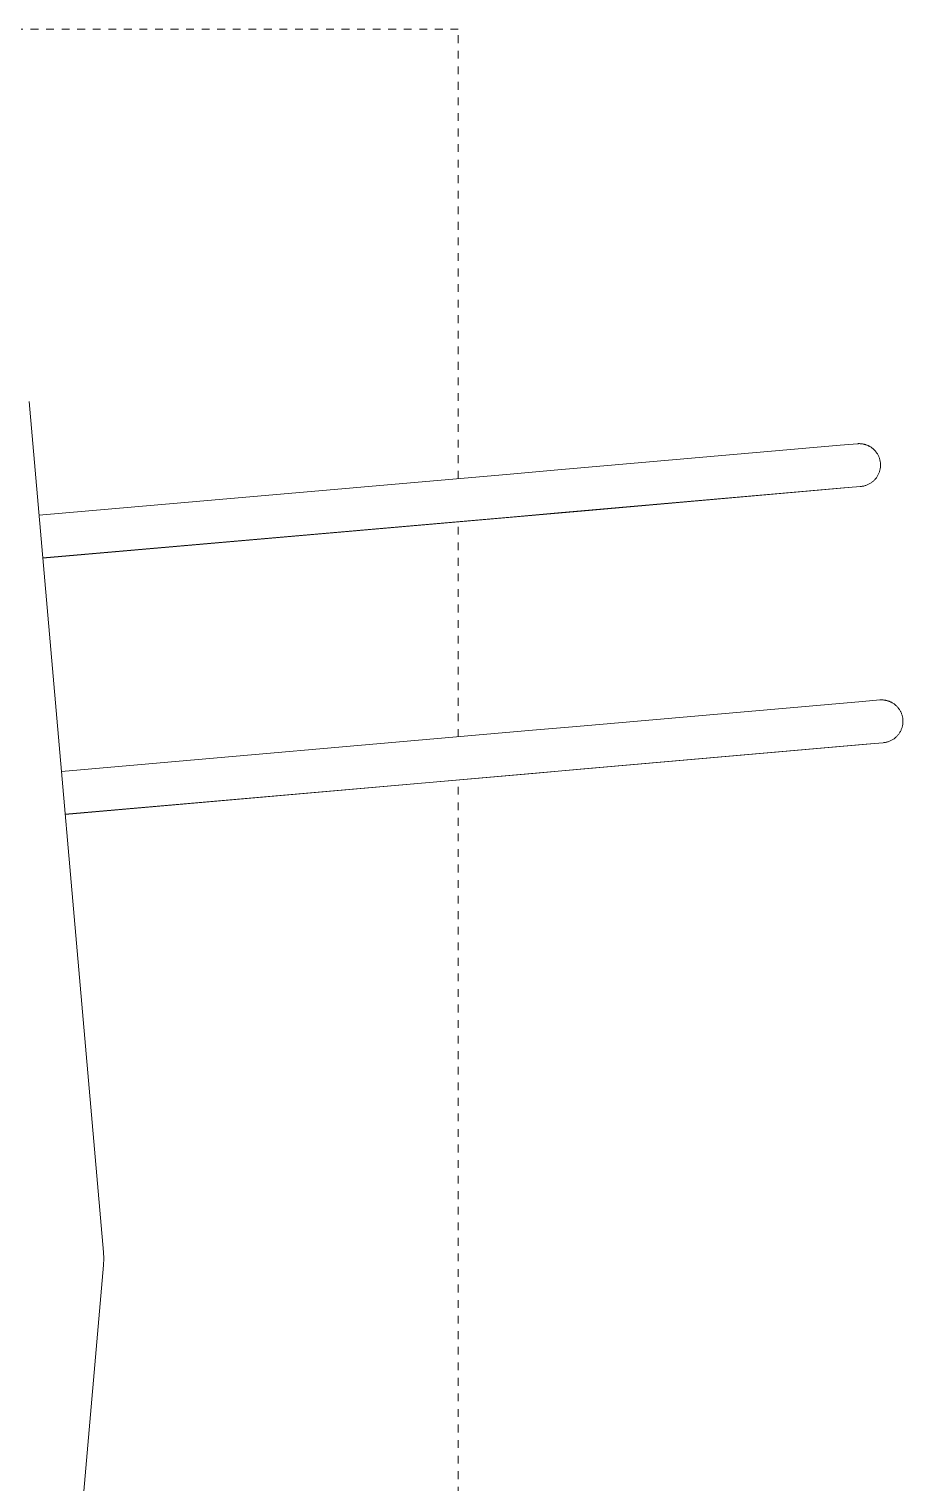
# Model space of a CAD drawing. Header units: inches. Extents: x -10 to 196, y -2 to 124.
# Drawn here: x 112.62 to 123.86, y 54.98 to 73.67 of the extents above; entities that cross this region are included whole.
import ezdxf

# ---------------------------------------------------------------- set-up
doc = ezdxf.new("R2010")
doc.units = ezdxf.units.IN
doc.linetypes.add('HIDDEN', pattern=[1.905, 1.27, -0.635])
doc.layers.add('ZANO_R', color=7, linetype='Continuous', lineweight=0)
doc.layers.add('ZANO_R_przerywana', color=250, linetype='HIDDEN', lineweight=0)

msp = doc.modelspace()

# ---------------------------------------------------------------- linework, layer by layer
at = {"layer": 'ZANO_R'}
for p, q in [((113.58165, 57.94194), (112.62482, 68.8785)), ((119.37793, 67.99562), (123.05653, 68.31688)), ((123.05653, 68.31688), (123.28032, 68.33634)), ((123.28032, 68.33634), (123.28746, 68.33679)), ((123.28746, 68.33679), (123.29214, 68.33697)), ((123.29214, 68.33697), (123.29683, 68.33707)), ((123.29683, 68.33707), (123.30384, 68.33707)), ((123.30384, 68.33707), (123.31295, 68.33681)), ((123.31295, 68.33681), (123.3211, 68.33633)), ((123.3211, 68.33633), (123.32924, 68.33561)), ((123.32924, 68.33561), (123.33735, 68.33465)), ((123.33735, 68.33465), (123.34543, 68.33345)), ((123.34543, 68.33345), (123.35156, 68.33237)), ((123.35156, 68.33237), (123.35767, 68.33115)), ((123.35767, 68.33115), (123.36376, 68.32979)), ((123.36376, 68.32979), (123.36981, 68.32829)), ((123.36981, 68.32829), (123.37582, 68.32666)), ((123.37582, 68.32666), (123.3818, 68.32489)), ((123.3818, 68.32489), (123.38773, 68.32299)), ((123.38773, 68.32299), (123.39362, 68.32096)), ((123.39362, 68.32096), (123.39946, 68.31879)), ((123.39946, 68.31879), (123.40526, 68.31649)), ((123.40526, 68.31649), (123.411, 68.31406)), ((123.411, 68.31406), (123.41668, 68.3115)), ((123.41668, 68.3115), (123.4223, 68.30881)), ((123.4223, 68.30881), (123.42786, 68.306)), ((123.42786, 68.306), (123.43336, 68.30306)), ((123.43336, 68.30306), (123.43879, 68.3)), ((123.43879, 68.3), (123.44687, 68.29513)), ((123.44687, 68.29513), (123.45479, 68.28999)), ((123.45479, 68.28999), (123.46254, 68.28456)), ((123.46254, 68.28456), (123.47011, 68.27887)), ((123.47011, 68.27887), (123.47747, 68.27292)), ((123.47747, 68.27292), (123.48463, 68.26673)), ((123.48463, 68.26673), (123.49156, 68.2603)), ((123.49156, 68.2603), (123.49825, 68.25365)), ((123.49825, 68.25365), (123.50423, 68.2473)), ((123.50423, 68.2473), (123.51003, 68.24075)), ((123.51003, 68.24075), (123.51563, 68.23399)), ((123.51563, 68.23399), (123.52103, 68.22703)), ((123.52103, 68.22703), (123.52622, 68.2199)), ((123.52622, 68.2199), (123.53118, 68.21258)), ((123.53118, 68.21258), (123.53591, 68.20511)), ((123.53591, 68.20511), (123.5404, 68.19749)), ((123.5404, 68.19749), (123.54464, 68.18972)), ((123.54464, 68.18972), (123.54863, 68.18183)), ((123.54863, 68.18183), (123.55236, 68.17382)), ((123.55236, 68.17382), (123.55582, 68.1657)), ((123.55582, 68.1657), (123.55902, 68.1575)), ((123.55902, 68.1575), (123.56195, 68.14922)), ((123.56195, 68.14922), (123.5646, 68.14088)), ((123.5646, 68.14088), (123.56698, 68.13249)), ((123.56698, 68.13249), (123.56928, 68.12322)), ((123.56928, 68.12322), (123.57126, 68.11388)), ((123.57126, 68.11388), (123.57291, 68.10447)), ((123.57291, 68.10447), (123.57423, 68.09502)), ((123.57423, 68.09502), (123.57523, 68.08552)), ((123.57523, 68.08552), (123.5759, 68.07599)), ((123.57592, 68.04736), (123.57526, 68.03783)), ((123.5759, 68.07599), (123.57624, 68.06645)), ((123.57624, 68.0569), (123.57592, 68.04736)), ((123.57624, 68.06645), (123.57624, 68.0569)), ((112.75277, 67.41603), (118.8136, 67.94628)), ((118.8136, 67.94628), (119.37793, 67.99562)), ((123.48476, 67.85639), (123.47763, 67.85021)), ((123.49168, 67.86281), (123.48476, 67.85639)), ((123.49837, 67.86947), (123.49168, 67.86281)), ((123.50483, 67.87635), (123.49837, 67.86947)), ((123.51104, 67.88345), (123.50483, 67.87635)), ((123.51702, 67.89076), (123.51104, 67.88345)), ((123.52274, 67.89826), (123.51702, 67.89076)), ((123.52819, 67.90596), (123.52274, 67.89826)), ((123.53339, 67.91384), (123.52819, 67.90596)), ((123.53831, 67.9219), (123.53339, 67.91384)), ((123.54295, 67.93012), (123.53831, 67.9219)), ((123.5473, 67.93849), (123.54295, 67.93012)), ((123.55137, 67.947), (123.5473, 67.93849)), ((123.55514, 67.95565), (123.55137, 67.947)), ((123.55862, 67.96443), (123.55514, 67.95565)), ((123.56179, 67.97332), (123.55862, 67.96443)), ((123.56466, 67.98231), (123.56179, 67.97332)), ((123.56721, 67.99139), (123.56466, 67.98231)), ((123.56946, 68.00056), (123.56721, 67.99139)), ((123.57139, 68.0098), (123.56946, 68.00056)), ((123.573, 68.0191), (123.57139, 68.0098)), ((123.57429, 68.02845), (123.573, 68.0191)), ((123.57526, 68.03783), (123.57429, 68.02845)), ((123.10449, 67.76776), (119.42588, 67.4465)), ((123.21166, 67.77699), (119.87702, 67.48385)), ((123.32292, 67.7868), (123.10449, 67.76776)), ((123.31736, 67.78629), (123.31611, 67.78618)), ((123.31677, 67.78637), (123.31799, 67.78644)), ((123.33231, 67.7877), (123.32292, 67.78678)), ((123.34167, 67.78895), (123.33231, 67.7877)), ((123.35098, 67.79051), (123.34167, 67.78895)), ((123.36022, 67.7924), (123.35098, 67.79051)), ((123.3694, 67.79459), (123.36022, 67.7924)), ((123.3785, 67.7971), (123.3694, 67.79459)), ((123.38751, 67.79992), (123.3785, 67.7971)), ((123.39641, 67.80305), (123.38751, 67.79992)), ((123.4052, 67.80648), (123.39641, 67.80305)), ((123.41387, 67.81021), (123.4052, 67.80648)), ((123.42241, 67.81423), (123.41387, 67.81021)), ((123.4308, 67.81855), (123.42241, 67.81423)), ((123.43904, 67.82314), (123.4308, 67.81855)), ((123.44712, 67.82802), (123.43904, 67.82314)), ((123.45503, 67.83317), (123.44712, 67.82802)), ((123.46276, 67.83859), (123.45503, 67.83317)), ((123.47029, 67.84427), (123.46276, 67.83859)), ((123.47763, 67.85021), (123.47029, 67.84427)), ((119.87702, 67.48385), (119.13978, 67.41927)), ((118.86164, 67.39718), (112.80081, 66.86692)), ((119.13978, 67.41927), (112.801, 66.8647)), ((119.42588, 67.4465), (118.86164, 67.39718)), ((119.66617, 64.70097), (123.34478, 65.02223)), ((123.34478, 65.02223), (123.56856, 65.04169)), ((123.56856, 65.04169), (123.5757, 65.04214)), ((123.5757, 65.04214), (123.58039, 65.04232)), ((123.58039, 65.04232), (123.58507, 65.04242)), ((123.58507, 65.04242), (123.59209, 65.04242)), ((123.59209, 65.04242), (123.60119, 65.04216)), ((123.60119, 65.04216), (123.60934, 65.04168)), ((123.60934, 65.04168), (123.61748, 65.04096)), ((123.61748, 65.04096), (123.62559, 65.04)), ((123.62559, 65.04), (123.63367, 65.0388)), ((123.63367, 65.0388), (123.63981, 65.03772)), ((123.63981, 65.03772), (123.64592, 65.0365)), ((123.64592, 65.0365), (123.652, 65.03514)), ((123.652, 65.03514), (123.65805, 65.03365)), ((123.65805, 65.03365), (123.66406, 65.03201)), ((123.66406, 65.03201), (123.67004, 65.03024)), ((123.67004, 65.03024), (123.67598, 65.02834)), ((123.67598, 65.02834), (123.68187, 65.02631)), ((123.68187, 65.02631), (123.68771, 65.02414)), ((123.68771, 65.02414), (123.6935, 65.02184)), ((123.6935, 65.02184), (123.69924, 65.01941)), ((123.69924, 65.01941), (123.70492, 65.01685)), ((123.70492, 65.01685), (123.71055, 65.01416)), ((123.71055, 65.01416), (123.71611, 65.01135)), ((123.71611, 65.01135), (123.7216, 65.00841)), ((123.7216, 65.00841), (123.72703, 65.00535)), ((123.72703, 65.00535), (123.73511, 65.00049)), ((123.73511, 65.00049), (123.74304, 64.99534)), ((123.74304, 64.99534), (123.75079, 64.98991)), ((123.75079, 64.98991), (123.75835, 64.98422)), ((123.75835, 64.98422), (123.76572, 64.97827)), ((123.76572, 64.97827), (123.77287, 64.97208)), ((123.77287, 64.97208), (123.7798, 64.96565)), ((123.7798, 64.96565), (123.78649, 64.959)), ((123.78649, 64.959), (123.79247, 64.95266)), ((123.79247, 64.95266), (123.79827, 64.9461)), ((123.79827, 64.9461), (123.80388, 64.93934)), ((123.80388, 64.93934), (123.80928, 64.93238)), ((123.80928, 64.93238), (123.81446, 64.92525)), ((123.81446, 64.92525), (123.81942, 64.91794)), ((123.81942, 64.91794), (123.82415, 64.91046)), ((123.82415, 64.91046), (123.82864, 64.90284)), ((123.82864, 64.90284), (123.83288, 64.89507)), ((123.83288, 64.89507), (123.83687, 64.88718)), ((123.83687, 64.88718), (123.8406, 64.87917)), ((123.8406, 64.87917), (123.84407, 64.87105)), ((123.84407, 64.87105), (123.84726, 64.86285)), ((123.84726, 64.86285), (123.85019, 64.85457)), ((119.10185, 64.65163), (119.66617, 64.70097)), ((123.85003, 64.67867), (123.84686, 64.66978)), ((123.8529, 64.68766), (123.85003, 64.67867)), ((123.85019, 64.85457), (123.85285, 64.84623)), ((123.85285, 64.84623), (123.85523, 64.83784)), ((123.85546, 64.69674), (123.8529, 64.68766)), ((123.85523, 64.83784), (123.85752, 64.82857)), ((123.8577, 64.70591), (123.85546, 64.69674)), ((123.85752, 64.82857), (123.8595, 64.81923)), ((123.85963, 64.71515), (123.8577, 64.70591)), ((123.8595, 64.81923), (123.86115, 64.80982)), ((123.86124, 64.72445), (123.85963, 64.71515)), ((123.86115, 64.80982), (123.86248, 64.80037)), ((123.86254, 64.7338), (123.86124, 64.72445)), ((123.86248, 64.80037), (123.86348, 64.79087)), ((123.86351, 64.74318), (123.86254, 64.7338)), ((123.86348, 64.79087), (123.86414, 64.78134)), ((123.86416, 64.75271), (123.86351, 64.74318)), ((123.86414, 64.78134), (123.86448, 64.7718)), ((123.86449, 64.76225), (123.86416, 64.75271)), ((123.86448, 64.7718), (123.86449, 64.76225)), ((113.04101, 64.12138), (119.10185, 64.65163)), ((123.61116, 64.49215), (123.39273, 64.47311)), ((123.6056, 64.49164), (123.60436, 64.49153)), ((123.60502, 64.49172), (123.60623, 64.49179)), ((123.62056, 64.49306), (123.61117, 64.49213)), ((123.62991, 64.4943), (123.62056, 64.49306)), ((123.63922, 64.49586), (123.62991, 64.4943)), ((123.64847, 64.49775), (123.63922, 64.49586)), ((123.65765, 64.49994), (123.64847, 64.49775)), ((123.66674, 64.50245), (123.65765, 64.49994)), ((123.67575, 64.50527), (123.66674, 64.50245)), ((123.68465, 64.5084), (123.67575, 64.50527)), ((123.69345, 64.51183), (123.68465, 64.5084)), ((123.70212, 64.51556), (123.69345, 64.51183)), ((123.71065, 64.51958), (123.70212, 64.51556)), ((123.71905, 64.5239), (123.71065, 64.51958)), ((123.72729, 64.52849), (123.71905, 64.5239)), ((123.73537, 64.53337), (123.72729, 64.52849)), ((123.74328, 64.53852), (123.73537, 64.53337)), ((123.751, 64.54394), (123.74328, 64.53852)), ((123.75854, 64.54962), (123.751, 64.54394)), ((123.76588, 64.55556), (123.75854, 64.54962)), ((123.77301, 64.56174), (123.76588, 64.55556)), ((123.77992, 64.56816), (123.77301, 64.56174)), ((123.78661, 64.57482), (123.77992, 64.56816)), ((123.79307, 64.5817), (123.78661, 64.57482)), ((123.79929, 64.5888), (123.79307, 64.5817)), ((123.80526, 64.59611), (123.79929, 64.5888)), ((123.81098, 64.60361), (123.80526, 64.59611)), ((123.81644, 64.61131), (123.81098, 64.60361)), ((123.82163, 64.61919), (123.81644, 64.61131)), ((123.82655, 64.62725), (123.82163, 64.61919)), ((123.83119, 64.63547), (123.82655, 64.62725)), ((123.83555, 64.64384), (123.83119, 64.63547)), ((123.83961, 64.65235), (123.83555, 64.64384)), ((123.84339, 64.661), (123.83961, 64.65235)), ((123.84686, 64.66978), (123.84339, 64.661)), ((123.39273, 64.47311), (119.71413, 64.15185)), ((123.49991, 64.48234), (120.16526, 64.1892)), ((119.42802, 64.12462), (113.08925, 63.57005)), ((119.71413, 64.15185), (119.14989, 64.10253)), ((120.16526, 64.1892), (119.42802, 64.12462)), ((119.14989, 64.10253), (113.08906, 63.57227)), ((112.62482, 46.84036), (113.58165, 57.77692)), ((113.58166, 57.94178), (113.58366, 57.91437)), ((113.58366, 57.80449), (113.58166, 57.77707)), ((113.58366, 57.91437), (113.58486, 57.88691)), ((113.58486, 57.83195), (113.58366, 57.80449)), ((113.58486, 57.88691), (113.58525, 57.85943)), ((113.58525, 57.85943), (113.58486, 57.83195))]:
    msp.add_line(p, q, dxfattribs=at)
at = {"layer": 'ZANO_R_przerywana', "ltscale": 0.05}
for p, q in [((118.14513, 73.66722), (104.36498, 73.66722)), ((118.14513, 67.8878), (118.14513, 73.66722)), ((118.14513, 64.56793), (118.14513, 67.33225)), ((118.14513, 51.82459), (118.14513, 64.01239))]:
    msp.add_line(p, q, dxfattribs=at)

doc.saveas('drawing.dxf')
